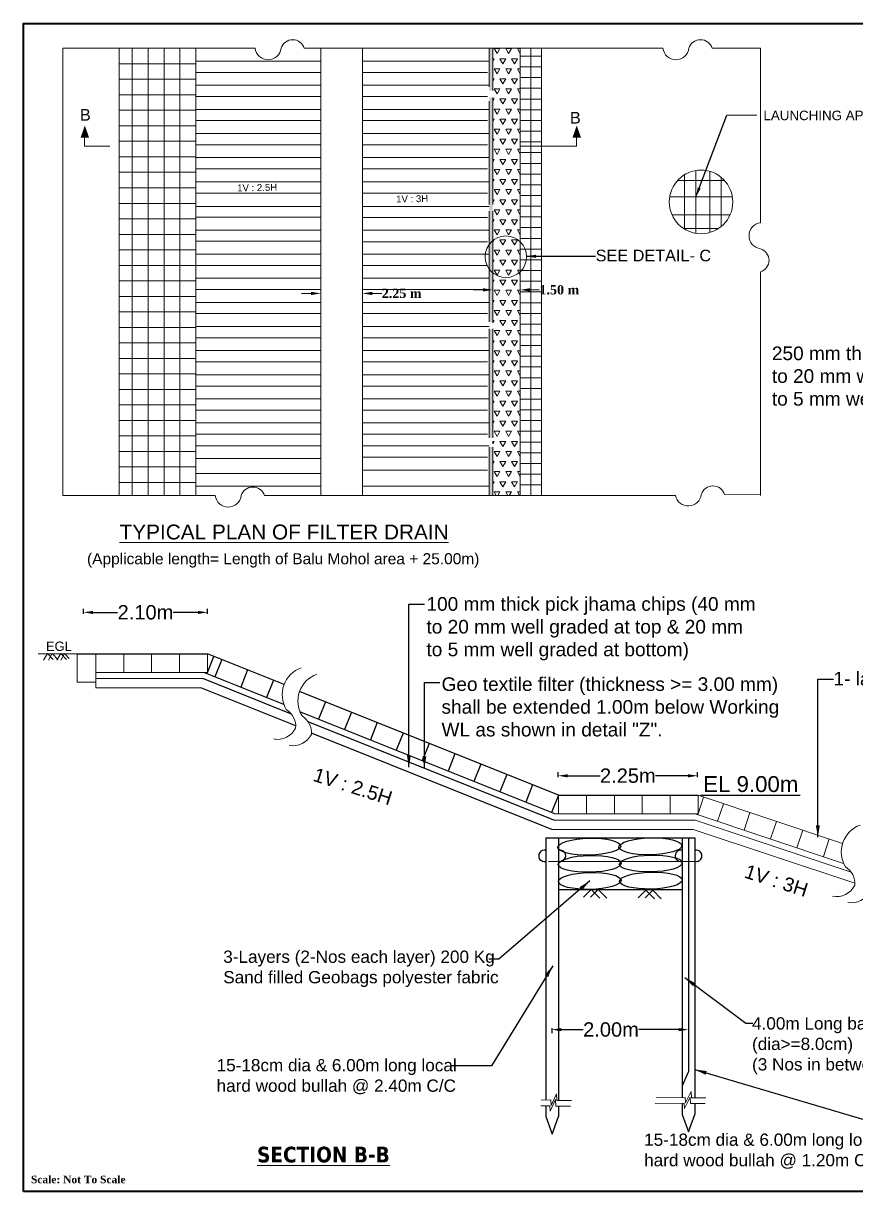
# Model space of a CAD drawing. Header units: inches. Extents: x -8940 to 26362, y -28010 to 990.
# Drawn here: x 4217.3 to 4304.3, y -20326.5 to -20204.5 of the extents above; entities that cross this region are included whole.
import ezdxf

# ---------------------------------------------------------------- set-up
doc = ezdxf.new("R2010")
doc.units = ezdxf.units.IN
doc.header["$MEASUREMENT"] = 0
doc.header["$PDMODE"] = 3
doc.layers.add('Layer1', color=7, linetype='Continuous', lineweight=13)
doc.layers.add('LINE', color=7, linetype='Continuous')
doc.styles.add('dim', font='isocp.shx')
doc.styles.get("Standard").update_dxf_attribs({"font": 'arial.ttf'})
doc.styles.add('TIMES', font='ARIALN.TTF')
doc.dimstyles.new("Arshi's Style", dxfattribs={"dimtxt": 1.25, "dimasz": 1.25, "dimexe": 0.18, "dimexo": 2, "dimgap": 0.09, "dimtad": 0, "dimzin": 0, "dimdsep": 46, "dimtxsty": 'TIMES', "dimcen": 0.09, "dimadec": 4, "dimazin": 0, "dimtfac": 1, "dimtofl": 0, "dimtmove": 0, "dimatfit": 3, "dimfxl": 1, "dimtolj": 1, "dimtzin": 0, "dimarcsym": 0})
doc.dimstyles.get("Standard").update_dxf_attribs({"dimtxt": 0.18, "dimasz": 0.18, "dimexe": 0.18, "dimexo": 0.0625, "dimgap": 0.09, "dimtad": 0, "dimtih": 1, "dimtoh": 1, "dimdec": 4, "dimzin": 0, "dimdsep": 46, "dimtxsty": 'Standard', "dimcen": 0.09, "dimadec": 0, "dimazin": 0, "dimtfac": 1, "dimtdec": 4, "dimtofl": 0, "dimtmove": 0, "dimatfit": 3, "dimfxl": 1, "dimtolj": 1, "dimtzin": 0, "dimarcsym": 0})
doc.dimstyles.new('STANDARD$0', dxfattribs={"dimscale": 0, "dimtxt": 8, "dimasz": 8, "dimexe": 4, "dimexo": 0, "dimgap": 2, "dimtad": 1, "dimdec": 0, "dimzin": 0, "dimdsep": 46, "dimtxsty": 'dim', "dimblk": 'DOTSMALL', "dimcen": 1, "dimclrd": 6, "dimclre": 6, "dimclrt": 256, "dimadec": 0, "dimazin": 0, "dimtfac": 1, "dimtdec": 0, "dimtix": 1, "dimtofl": 0, "dimtmove": 1, "dimatfit": 3, "dimldrblk": 'DOTSMALL', "dimfxl": 6, "dimtolj": 1, "dimtzin": 0, "dimarcsym": 0})

# ---------------------------------------------------------------- blocks, each defined once
blk = doc.blocks.new('*D43')
at = {"layer": 'Defpoints', "color": 0, "linetype": 'ByBlock', "ltscale": 0.5, "transparency": 16777216}
for p in [(4272.58, -20298.33), (4286.86, -20298.52), (4286.86, -20309.61)]:
    blk.add_point(p, dxfattribs=at)
at = {"layer": 'LINE', "color": 0, "lineweight": -2, "ltscale": 0.5, "transparency": 16777216}
for p, q in [((4272.58, -20309.46), (4272.58, -20309.98)), ((4273.58, -20309.61), (4275.87, -20309.61)), ((4285.86, -20309.61), (4281.68, -20309.61)), ((4286.86, -20309.46), (4286.86, -20309.98))]:
    blk.add_line(p, q, dxfattribs=at)
at = {"layer": 'LINE', "color": 0, "linetype": 'ByBlock', "ltscale": 0.5, "transparency": 16777216}
for points in [[(4273.58, -20309.45), (4273.58, -20309.78), (4272.58, -20309.61)], [(4285.86, -20309.45), (4285.86, -20309.78), (4286.86, -20309.61)]]:
    blk.add_solid(points, dxfattribs=at)
at = {"layer": 'LINE', "color": 0, "linetype": 'ByBlock', "lineweight": 20, "ltscale": 0.5, "transparency": 16777216, "insert": (4278.77, -20309.61), "char_height": 1.5, "attachment_point": 5}
blk.add_mtext('\\A1;2.00m', dxfattribs=at)
blk = doc.blocks.new('*D48')
at = {"layer": 'Defpoints', "color": 0, "linetype": 'ByBlock', "ltscale": 0.5, "transparency": 16777216}
for p in [(4236.59, -20266.02), (4223.63, -20270.31), (4236.59, -20270.35)]:
    blk.add_point(p, dxfattribs=at)
at = {"layer": 'LINE', "color": 0, "lineweight": -2, "ltscale": 0.5, "transparency": 16777216}
for p, q in [((4223.63, -20266.17), (4223.63, -20265.66)), ((4224.63, -20266.02), (4227.2, -20266.02)), ((4235.59, -20266.02), (4233.01, -20266.02)), ((4236.59, -20266.17), (4236.59, -20265.66))]:
    blk.add_line(p, q, dxfattribs=at)
at = {"layer": 'LINE', "color": 0, "linetype": 'ByBlock', "ltscale": 0.5, "transparency": 16777216}
for points in [[(4224.63, -20265.86), (4224.63, -20266.19), (4223.63, -20266.02)], [(4235.59, -20265.86), (4235.59, -20266.19), (4236.59, -20266.02)]]:
    blk.add_solid(points, dxfattribs=at)
at = {"layer": 'LINE', "color": 0, "linetype": 'ByBlock', "lineweight": 20, "ltscale": 0.5, "transparency": 16777216, "insert": (4230.11, -20266.02), "char_height": 0.85, "attachment_point": 5}
blk.add_mtext('\\A1;{\\H1.765x;2.10m}', dxfattribs=at)
blk = doc.blocks.new('*D41')
at = {"layer": 'Defpoints', "color": 0, "linetype": 'ByBlock', "ltscale": 0.5, "transparency": 16777216}
for p in [(4287.82, -20283.09), (4273.24, -20287.42), (4287.82, -20287.42)]:
    blk.add_point(p, dxfattribs=at)
at = {"layer": 'LINE', "color": 0, "lineweight": -2, "ltscale": 0.5, "transparency": 16777216}
for p, q in [((4273.24, -20283.24), (4273.24, -20282.73)), ((4274.24, -20283.09), (4277.63, -20283.09)), ((4286.82, -20283.09), (4283.44, -20283.09)), ((4287.82, -20283.24), (4287.82, -20282.73))]:
    blk.add_line(p, q, dxfattribs=at)
at = {"layer": 'LINE', "color": 0, "linetype": 'ByBlock', "ltscale": 0.5, "transparency": 16777216}
for points in [[(4274.24, -20282.93), (4274.24, -20283.26), (4273.24, -20283.09)], [(4286.82, -20282.93), (4286.82, -20283.26), (4287.82, -20283.09)]]:
    blk.add_solid(points, dxfattribs=at)
at = {"layer": 'LINE', "color": 0, "linetype": 'ByBlock', "lineweight": 20, "ltscale": 0.5, "transparency": 16777216, "insert": (4280.53, -20283.09), "char_height": 0.85, "attachment_point": 5}
blk.add_mtext('\\A1;{\\H1.765x;2.25m}', dxfattribs=at)

msp = doc.modelspace()

# ---------------------------------------------------------------- hatches: boundary and pattern name
at = {"linetype": 'Continuous', "lineweight": 20, "ltscale": 0.5}
h = msp.add_hatch(dxfattribs=at)
h.set_pattern_fill('AR-SAND', color=0, scale=0.162)
h.set_pattern_definition([(37.5, (1514.15054, -18489.3694), (-0.010204924, 0.31214545), [0, -0.24624, 0, -0.2754, 0, -0.26325]), (7.5, (1514.15054, -18489.3694), (0.286703826, 0.45718766), [0, -0.13284, 0, -0.22194, 0, -0.08505]), (327.5, (1513.95128, -18489.3694), (0.504490982, 0.000916767), [0, -0.081, 0, -0.2916, 0, -0.3807]), (317.5, (1513.9513, -18489.3694), (0.48699251, 0.14218344), [0, -0.0405, 0, -0.19116, 0, -0.2187])])
h.paths.add_polyline_path([(4266.043937, -20211.498012), (4266.413263, -20211.498012), (4266.413263, -20207.086533), (4266.043937, -20207.086533)])
h.paths.add_polyline_path([(4266.043937, -20235.67922), (4266.413263, -20235.67922), (4266.413263, -20212.227012), (4266.043937, -20212.227012)])
h.paths.add_polyline_path([(4266.413263, -20248.758574), (4266.043937, -20248.758574), (4266.043937, -20253.819689), (4266.413263, -20253.819689)])
h.paths.add_polyline_path([(4266.043937, -20247.780441), (4266.413263, -20247.780441), (4266.413263, -20236.40822), (4266.043937, -20236.40822)])
h = msp.add_hatch(dxfattribs=at)
h.set_pattern_fill('TRIANG', color=0, scale=3.24)
h.set_pattern_definition([(60, (1500.9074, -18489.3694), (-0.6075, 1.05222086), [0.6075, -0.6075]), (120, (1500.9074, -18489.3694), (-1.215, 7e-10), [0.6075, -0.6075]), (0, (1500.6036, -18488.8433), (0.6075, 1.05222086), [0.6075, -0.6075])])
h.paths.add_polyline_path([(4266.413263, -20207.086533), (4266.413263, -20253.819689), (4269.282925, -20253.819689), (4269.282925, -20207.086533)])

# ---------------------------------------------------------------- linework, layer by layer
at = {"color": 0, "linetype": 'Continuous', "lineweight": 20, "ltscale": 0.5}
for p, q in [((4221.46278, -20207.086533), (4241.571557, -20207.086533)), ((4221.46278, -20229.451116), (4221.46278, -20207.086533)), ((4227.364169, -20207.086533), (4227.364169, -20253.819689)), ((4228.713876, -20207.086533), (4228.713876, -20253.819689)), ((4230.381412, -20207.086533), (4230.381412, -20253.819689)), ((4232.048948, -20207.086533), (4232.048948, -20253.819689)), ((4232.048948, -20207.086533), (4232.048948, -20253.819689)), ((4233.716483, -20207.086533), (4233.716483, -20253.819689)), ((4235.384019, -20207.086533), (4235.384019, -20253.819689)), ((4246.715039, -20207.086533), (4284.195838, -20207.086533)), ((4248.433872, -20207.086533), (4248.433872, -20253.819689)), ((4252.80079, -20207.086533), (4252.80079, -20253.819689)), ((4254.50179, -20207.086533), (4252.80079, -20207.086533)), ((4253.170116, -20207.086533), (4252.80079, -20207.086533)), ((4254.119952, -20207.086533), (4253.170116, -20207.086533)), ((4254.50179, -20207.086533), (4254.119952, -20207.086533)), ((4266.043937, -20207.086533), (4266.043937, -20211.117312)), ((4269.282925, -20207.086533), (4266.043937, -20207.086533)), ((4266.413263, -20207.086533), (4266.413263, -20211.498012)), ((4269.282925, -20207.086533), (4269.282925, -20253.819689)), ((4289.339319, -20207.086533), (4294.391945, -20207.086533)), ((4294.391945, -20207.086533), (4294.391945, -20225.309629)), ((4227.364169, -20208.706533), (4235.384019, -20208.706533)), ((4227.364169, -20210.326533), (4235.384019, -20210.326533)), ((4227.364169, -20211.946533), (4235.384019, -20211.946533)), ((4266.043937, -20212.607712), (4266.043937, -20223.392065)), ((4266.413263, -20212.227012), (4266.413263, -20223.392065)), ((4227.364169, -20213.566533), (4235.384019, -20213.566533)), ((4290.882855, -20214.059227), (4294.001415, -20214.059227)), ((4227.364169, -20215.186533), (4235.384019, -20215.186533)), ((4223.752701, -20216.421875), (4223.752701, -20217.298011)), ((4226.36733, -20217.298011), (4223.752701, -20217.298011)), ((4227.364169, -20216.806533), (4235.384019, -20216.806533)), ((4275.172402, -20217.298011), (4269.282925, -20217.298011)), ((4275.172402, -20216.421875), (4275.172402, -20217.298011)), ((4227.364169, -20218.426533), (4235.384019, -20218.426533)), ((4287.642174, -20219.864497), (4287.642174, -20226.411304)), ((4227.364169, -20220.046533), (4235.384019, -20220.046533)), ((4285.749719, -20220.883021), (4290.617511, -20220.883021)), ((4286.441887, -20220.313947), (4286.441887, -20225.961854)), ((4289.113445, -20219.952975), (4289.113445, -20226.322826)), ((4290.274998, -20220.562158), (4290.274998, -20225.713643)), ((4227.364169, -20221.666533), (4235.384019, -20221.666533)), ((4227.364169, -20223.286533), (4235.384019, -20223.286533)), ((4266.043937, -20223.392065), (4266.043937, -20223.080666)), ((4284.906861, -20222.617118), (4291.460369, -20222.617118)), ((4266.043937, -20224.121065), (4266.043937, -20235.67922)), ((4266.043937, -20224.377012), (4266.043937, -20224.121065)), ((4266.043937, -20224.42152), (4266.043937, -20224.121065)), ((4266.413263, -20224.121065), (4266.413263, -20235.768721)), ((4291.220827, -20224.473443), (4285.146403, -20224.473443)), ((4227.364169, -20224.906533), (4235.384019, -20224.906533)), ((4289.983942, -20225.924862), (4286.383288, -20225.924862)), ((4227.364169, -20226.526533), (4235.384019, -20226.526533)), ((4235.384019, -20232.668461), (4235.384019, -20226.783583)), ((4227.364169, -20228.146533), (4235.384019, -20228.146533)), ((4221.46278, -20253.819689), (4221.46278, -20229.451116)), ((4227.364169, -20229.766533), (4235.384019, -20229.766533)), ((4266.043937, -20230.503736), (4266.043937, -20231.119337)), ((4269.282925, -20230.503736), (4269.282925, -20231.119337)), ((4294.391945, -20230.453111), (4294.391945, -20253.819689)), ((4227.364169, -20231.386533), (4235.384019, -20231.386533)), ((4227.364169, -20233.006533), (4235.384019, -20233.006533)), ((4247.421372, -20232.69551), (4246.408872, -20232.69551)), ((4252.80079, -20232.644885), (4252.80079, -20232.54971)), ((4253.81329, -20232.69551), (4254.82579, -20232.69551)), ((4265.400763, -20232.324143), (4264.388263, -20232.324143)), ((4266.043937, -20232.273518), (4266.043937, -20232.178343)), ((4269.282925, -20232.273518), (4269.282925, -20232.178343)), ((4270.295425, -20232.324143), (4271.307925, -20232.324143)), ((4227.364169, -20234.626533), (4235.384019, -20234.626533)), ((4227.364169, -20236.246533), (4235.384019, -20236.246533)), ((4266.043937, -20236.40822), (4266.043937, -20247.780441)), ((4266.413263, -20236.40822), (4266.413263, -20247.780441)), ((4227.364169, -20237.866533), (4235.384019, -20237.866533)), ((4227.364169, -20239.486533), (4235.384019, -20239.486533)), ((4227.364169, -20241.106533), (4235.384019, -20241.106533)), ((4227.364169, -20242.726533), (4235.384019, -20242.726533)), ((4227.364169, -20244.346533), (4235.384019, -20244.346533)), ((4227.364169, -20245.966533), (4235.384019, -20245.966533)), ((4227.364169, -20247.586533), (4235.384019, -20247.586533)), ((4266.043937, -20247.780441), (4266.043937, -20247.705012)), ((4227.364169, -20249.206533), (4235.384019, -20249.206533)), ((4266.043937, -20248.758574), (4266.043937, -20253.819689)), ((4266.043937, -20248.920012), (4266.043937, -20248.758574)), ((4266.413263, -20248.156564), (4266.413263, -20248.395372)), ((4266.413263, -20248.758574), (4266.413263, -20253.819689)), ((4227.364169, -20250.826533), (4235.384019, -20250.826533)), ((4235.384019, -20251.497101), (4248.433872, -20251.497101)), ((4227.364169, -20252.446533), (4235.384019, -20252.446533)), ((4221.46278, -20253.819689), (4237.398048, -20253.819689)), ((4242.541529, -20253.819689), (4285.515047, -20253.819689)), ((4254.50179, -20253.819689), (4252.80079, -20253.819689)), ((4252.80079, -20253.819689), (4269.282925, -20253.819689)), ((4254.50179, -20253.819689), (4252.80079, -20253.819689)), ((4253.170116, -20253.819689), (4252.80079, -20253.819689)), ((4254.119952, -20253.819689), (4253.170116, -20253.819689)), ((4254.50179, -20253.819689), (4254.119952, -20253.819689)), ((4269.282925, -20253.819689), (4266.043937, -20253.819689)), ((4294.391945, -20253.755081), (4290.638915, -20253.707091)), ((4287.839827, -20287.159948), (4288.453513, -20285.31889)), ((4302.97874, -20290.160633), (4287.869253, -20285.124137)), ((4303.090344, -20292.243454), (4287.564394, -20287.068137)), ((4289.907899, -20287.849305), (4290.521585, -20286.008248)), ((4292.67426, -20288.771426), (4293.287945, -20286.930368)), ((4303.870119, -20293.152228), (4287.561845, -20287.716137)), ((4295.44062, -20289.693546), (4296.054306, -20287.852488)), ((4304.254659, -20294.319852), (4287.359515, -20288.688137)), ((4298.206981, -20290.615666), (4298.820666, -20288.774608)), ((4300.973341, -20291.537786), (4301.587027, -20289.696728))]:
    msp.add_line(p, q, dxfattribs=at)
at = {"color": 0, "linetype": 'Continuous', "lineweight": 9, "ltscale": 0.5}
for p, q in [((4235.384019, -20208.428385), (4248.433872, -20208.428385)), ((4252.80079, -20208.428385), (4266.043937, -20208.428385)), ((4235.384019, -20209.607192), (4248.433872, -20209.607192)), ((4252.80079, -20209.607192), (4265.850643, -20209.607192)), ((4235.384019, -20210.949044), (4248.433872, -20210.949044)), ((4252.80079, -20210.949044), (4266.043937, -20210.949044)), ((4235.384019, -20212.127851), (4248.433872, -20212.127851)), ((4252.80079, -20212.127851), (4265.850643, -20212.127851)), ((4235.384019, -20213.469703), (4248.433872, -20213.469703)), ((4252.80079, -20213.469703), (4266.043937, -20213.469703)), ((4235.384019, -20214.64851), (4248.433872, -20214.64851)), ((4252.80079, -20214.64851), (4265.850643, -20214.64851)), ((4235.384019, -20215.990362), (4248.433872, -20215.990362)), ((4252.80079, -20215.990362), (4266.043937, -20215.990362)), ((4235.384019, -20217.169169), (4248.433872, -20217.169169)), ((4252.80079, -20217.169169), (4265.850643, -20217.169169)), ((4235.384019, -20218.511021), (4248.433872, -20218.511021)), ((4252.80079, -20218.511021), (4266.043937, -20218.511021)), ((4235.384019, -20219.689828), (4248.433872, -20219.689828)), ((4252.80079, -20219.689828), (4265.850643, -20219.689828)), ((4235.384019, -20221.03168), (4248.433872, -20221.03168)), ((4252.80079, -20221.03168), (4266.043937, -20221.03168)), ((4235.384019, -20222.210487), (4248.433872, -20222.210487)), ((4252.80079, -20222.210487), (4265.850643, -20222.210487)), ((4235.384019, -20223.598929), (4248.433872, -20223.598929)), ((4252.80079, -20223.598929), (4266.043937, -20223.598929)), ((4235.384019, -20224.731146), (4248.433872, -20224.731146)), ((4252.80079, -20224.777736), (4265.850643, -20224.777736)), ((4235.384019, -20226.072998), (4248.433872, -20226.072998)), ((4235.384019, -20227.251805), (4248.433872, -20227.251805)), ((4252.80079, -20226.072998), (4266.043937, -20226.072998)), ((4252.80079, -20227.298395), (4265.850643, -20227.298395)), ((4235.384019, -20228.593658), (4248.433872, -20228.593658)), ((4252.80079, -20228.593658), (4266.043937, -20228.593658)), ((4235.384019, -20229.772464), (4248.433872, -20229.772464)), ((4252.80079, -20229.772464), (4265.850643, -20229.772464)), ((4235.384019, -20231.108385), (4248.433872, -20231.108385)), ((4252.80079, -20231.108385), (4266.043937, -20231.108385)), ((4235.384019, -20232.287192), (4248.433872, -20232.287192)), ((4252.80079, -20232.293123), (4265.850643, -20232.293123)), ((4235.384019, -20233.629044), (4248.433872, -20233.629044)), ((4252.80079, -20233.629044), (4266.043937, -20233.629044)), ((4235.384019, -20234.807851), (4248.433872, -20234.807851)), ((4252.80079, -20234.807851), (4265.850643, -20234.807851)), ((4235.384019, -20236.149703), (4248.433872, -20236.149703)), ((4252.80079, -20236.149703), (4266.043937, -20236.149703)), ((4235.384019, -20237.32851), (4248.433872, -20237.32851)), ((4252.80079, -20237.32851), (4265.850643, -20237.32851)), ((4235.384019, -20238.670362), (4248.433872, -20238.670362)), ((4252.80079, -20238.670362), (4266.043937, -20238.670362)), ((4235.384019, -20239.849169), (4248.433872, -20239.849169)), ((4252.80079, -20239.849169), (4265.850643, -20239.849169)), ((4235.384019, -20241.191021), (4248.433872, -20241.191021)), ((4252.80079, -20241.191021), (4266.043937, -20241.191021)), ((4235.384019, -20242.369828), (4248.433872, -20242.369828)), ((4252.80079, -20242.369828), (4265.850643, -20242.369828)), ((4235.384019, -20243.71168), (4248.433872, -20243.71168)), ((4252.80079, -20243.71168), (4266.043937, -20243.71168)), ((4235.384019, -20244.890487), (4248.433872, -20244.890487)), ((4252.80079, -20244.890487), (4265.850643, -20244.890487)), ((4235.384019, -20246.232339), (4248.433872, -20246.232339)), ((4252.80079, -20246.232339), (4266.043937, -20246.232339)), ((4235.384019, -20247.411146), (4248.433872, -20247.411146)), ((4252.80079, -20247.411146), (4265.850643, -20247.411146)), ((4235.384019, -20248.629632), (4248.433872, -20248.629632)), ((4252.80079, -20248.629632), (4266.043937, -20248.629632)), ((4235.384019, -20249.931805), (4248.433872, -20249.931805)), ((4252.80079, -20249.808439), (4265.850643, -20249.808439)), ((4252.80079, -20251.149331), (4265.850643, -20251.149331)), ((4235.384019, -20252.838954), (4248.433872, -20252.838954)), ((4252.80079, -20252.838954), (4266.043937, -20252.838954))]:
    msp.add_line(p, q, dxfattribs=at)
at = {"linetype": 'ByBlock', "lineweight": 20, "ltscale": 0.5}
msp.add_line((4228.496152, -20270.349085), (4218.907391, -20270.349085), dxfattribs=at)
at = {"color": 0, "linetype": 'Continuous', "lineweight": -3, "ltscale": 0.5}
for p, q in [((4222.979597, -20270.349085), (4236.587597, -20270.349085)), ((4244.603539, -20273.555462), (4236.587597, -20270.349085)), ((4236.587597, -20272.293085), (4237.257942, -20270.617223)), ((4238.081247, -20270.946545), (4237.359264, -20272.751504)), ((4244.580879, -20275.64015), (4236.213217, -20272.293085)), ((4240.788685, -20272.02952), (4240.066702, -20273.834479)), ((4245.379103, -20276.657357), (4236.088424, -20272.941085)), ((4243.496123, -20273.112496), (4242.77414, -20274.917454)), ((4245.816028, -20277.879003), (4235.879477, -20273.904383)), ((4273.289253, -20285.124137), (4246.214873, -20274.294385)), ((4248.922311, -20275.37736), (4248.200328, -20277.182319)), ((4272.914873, -20287.068137), (4246.259641, -20276.406044)), ((4251.629749, -20276.460335), (4250.907766, -20278.265294)), ((4272.79008, -20287.716137), (4247.10747, -20277.443093)), ((4254.337187, -20277.543311), (4253.615204, -20279.348269)), ((4272.60289, -20288.688137), (4247.455682, -20278.629254)), ((4257.044625, -20278.626286), (4256.322642, -20280.431244)), ((4259.752063, -20279.709261), (4259.03008, -20281.51422)), ((4262.459501, -20280.792236), (4261.737518, -20282.597195)), ((4265.166939, -20281.875211), (4264.444956, -20283.68017)), ((4267.874377, -20282.958187), (4267.152394, -20284.763145)), ((4270.581815, -20284.041162), (4269.859832, -20285.84612)), ((4273.289253, -20285.124137), (4272.56727, -20286.929096)), ((4273.289253, -20285.124137), (4287.869253, -20285.124137)), ((4288.113317, -20285.124137), (4298.55262, -20285.124137)), ((4271.97123, -20289.57527), (4273.267231, -20289.57527)), ((4271.97123, -20289.57527), (4271.97123, -20316.971969)), ((4273.267231, -20289.57527), (4273.267231, -20317.008609)), ((4273.267231, -20289.57527), (4275.443241, -20289.57527)), ((4275.443241, -20289.57527), (4287.52323, -20289.57527)), ((4286.22723, -20289.57527), (4286.22723, -20316.711757)), ((4286.858514, -20289.57527), (4286.858514, -20313.983883)), ((4287.52323, -20289.57527), (4287.52323, -20316.750222)), ((4272.244768, -20292.054779), (4287.93922, -20292.030294)), ((4273.267231, -20294.983063), (4286.22723, -20294.983063)), ((4276.71005, -20294.966574), (4275.911058, -20295.759718)), ((4275.911058, -20295.759718), (4276.71005, -20294.966574)), ((4277.435377, -20294.966574), (4276.636385, -20295.759718)), ((4276.636385, -20295.759718), (4277.435377, -20294.966574)), ((4276.71005, -20294.966574), (4277.609997, -20295.869874)), ((4277.435377, -20294.966574), (4278.335324, -20295.869874)), ((4282.406607, -20295.053388), (4281.607616, -20295.846532)), ((4281.607616, -20295.846532), (4282.406607, -20295.053388)), ((4283.131934, -20295.053388), (4282.332943, -20295.846532)), ((4282.332943, -20295.846532), (4283.131934, -20295.053388)), ((4282.406607, -20295.053388), (4283.306554, -20295.956688)), ((4283.131934, -20295.053388), (4284.031881, -20295.956688)), ((4286.858514, -20313.983883), (4286.22723, -20315.49527)), ((4271.97123, -20317.565871), (4271.97123, -20318.696844)), ((4286.22723, -20317.305659), (4286.22723, -20318.468392)), ((4287.52323, -20317.345069), (4287.52323, -20318.468392)), ((4271.97123, -20318.696844), (4272.61923, -20320.519728)), ((4272.61923, -20320.519728), (4273.267231, -20318.696844)), ((4273.267231, -20317.603457), (4273.267231, -20318.696844)), ((4286.22723, -20318.468392), (4286.87523, -20320.291277)), ((4286.87523, -20320.291277), (4287.52323, -20318.468392))]:
    msp.add_line(p, q, dxfattribs=at)
at = {"color": 0, "linetype": 'Continuous', "lineweight": 20, "ltscale": 0.5}
for points in [[(4269.282925, -20207.910185), (4270.402669, -20207.910185), (4270.402669, -20207.086533)], [(4269.282925, -20207.086533), (4269.282925, -20207.910185)], [(4270.403011, -20207.910185), (4271.522755, -20207.910185), (4271.522755, -20207.086533)], [(4270.403011, -20207.086533), (4270.403011, -20207.910185)], [(4269.282925, -20209.029929), (4270.402669, -20209.029929), (4270.402669, -20207.910185), (4269.282925, -20207.910185), (4269.282925, -20209.029929)], [(4270.403011, -20209.029929), (4271.522755, -20209.029929), (4271.522755, -20207.910185), (4270.403011, -20207.910185), (4270.403011, -20209.029929)], [(4269.282925, -20210.149673), (4270.402669, -20210.149673), (4270.402669, -20209.029929), (4269.282925, -20209.029929), (4269.282925, -20210.149673)], [(4269.282925, -20211.269417), (4270.402669, -20211.269417), (4270.402669, -20210.149673), (4269.282925, -20210.149673), (4269.282925, -20211.269417)], [(4270.403011, -20210.149673), (4271.522755, -20210.149673), (4271.522755, -20209.029929), (4270.403011, -20209.029929), (4270.403011, -20210.149673)], [(4270.403011, -20211.269417), (4271.522755, -20211.269417), (4271.522755, -20210.149673), (4270.403011, -20210.149673), (4270.403011, -20211.269417)], [(4269.282925, -20212.389161), (4270.402669, -20212.389161), (4270.402669, -20211.269417), (4269.282925, -20211.269417), (4269.282925, -20212.389161)], [(4270.403011, -20212.389161), (4271.522755, -20212.389161), (4271.522755, -20211.269417), (4270.403011, -20211.269417), (4270.403011, -20212.389161)], [(4269.282925, -20213.508905), (4270.402669, -20213.508905), (4270.402669, -20212.389161), (4269.282925, -20212.389161), (4269.282925, -20213.508905)], [(4270.403011, -20213.508905), (4271.522755, -20213.508905), (4271.522755, -20212.389161), (4270.403011, -20212.389161), (4270.403011, -20213.508905)], [(4269.282925, -20214.628649), (4270.402669, -20214.628649), (4270.402669, -20213.508905), (4269.282925, -20213.508905), (4269.282925, -20214.628649)], [(4270.403011, -20214.628649), (4271.522755, -20214.628649), (4271.522755, -20213.508905), (4270.403011, -20213.508905), (4270.403011, -20214.628649)], [(4269.282925, -20215.748393), (4270.402669, -20215.748393), (4270.402669, -20214.628649), (4269.282925, -20214.628649), (4269.282925, -20215.748393)], [(4270.403011, -20215.748393), (4271.522755, -20215.748393), (4271.522755, -20214.628649), (4270.403011, -20214.628649), (4270.403011, -20215.748393)], [(4269.282925, -20216.868137), (4270.402669, -20216.868137), (4270.402669, -20215.748393), (4269.282925, -20215.748393), (4269.282925, -20216.868137)], [(4270.403011, -20216.868137), (4271.522755, -20216.868137), (4271.522755, -20215.748393), (4270.403011, -20215.748393), (4270.403011, -20216.868137)], [(4269.282925, -20217.987881), (4270.402669, -20217.987881), (4270.402669, -20216.868137), (4269.282925, -20216.868137), (4269.282925, -20217.987881)], [(4270.403011, -20217.987881), (4271.522755, -20217.987881), (4271.522755, -20216.868137), (4270.403011, -20216.868137), (4270.403011, -20217.987881)], [(4269.282925, -20219.107625), (4270.402669, -20219.107625), (4270.402669, -20217.987881), (4269.282925, -20217.987881), (4269.282925, -20219.107625)], [(4270.403011, -20219.107625), (4271.522755, -20219.107625), (4271.522755, -20217.987881), (4270.403011, -20217.987881), (4270.403011, -20219.107625)], [(4269.282925, -20220.227369), (4270.402669, -20220.227369), (4270.402669, -20219.107625), (4269.282925, -20219.107625), (4269.282925, -20220.227369)], [(4270.403011, -20220.227369), (4271.522755, -20220.227369), (4271.522755, -20219.107625), (4270.403011, -20219.107625), (4270.403011, -20220.227369)], [(4269.282925, -20221.347113), (4270.402669, -20221.347113), (4270.402669, -20220.227369), (4269.282925, -20220.227369), (4269.282925, -20221.347113)], [(4270.403011, -20221.347113), (4271.522755, -20221.347113), (4271.522755, -20220.227369), (4270.403011, -20220.227369), (4270.403011, -20221.347113)], [(4269.282925, -20222.466857), (4270.402669, -20222.466857), (4270.402669, -20221.347113), (4269.282925, -20221.347113), (4269.282925, -20222.466857)], [(4270.403011, -20222.466857), (4271.522755, -20222.466857), (4271.522755, -20221.347113), (4270.403011, -20221.347113), (4270.403011, -20222.466857)], [(4269.282925, -20223.586601), (4270.402669, -20223.586601), (4270.402669, -20222.466857), (4269.282925, -20222.466857), (4269.282925, -20223.586601)], [(4269.282925, -20224.706345), (4270.402669, -20224.706345), (4270.402669, -20223.586601), (4269.282925, -20223.586601), (4269.282925, -20224.706345)], [(4270.403011, -20223.586601), (4271.522755, -20223.586601), (4271.522755, -20222.466857), (4270.403011, -20222.466857), (4270.403011, -20223.586601)], [(4270.403011, -20224.706345), (4271.522755, -20224.706345), (4271.522755, -20223.586601), (4270.403011, -20223.586601), (4270.403011, -20224.706345)], [(4269.282925, -20225.826089), (4270.402669, -20225.826089), (4270.402669, -20224.706345), (4269.282925, -20224.706345), (4269.282925, -20225.826089)], [(4270.403011, -20225.826089), (4271.522755, -20225.826089), (4271.522755, -20224.706345), (4270.403011, -20224.706345), (4270.403011, -20225.826089)], [(4269.282925, -20226.945833), (4270.402669, -20226.945833), (4270.402669, -20225.826089), (4269.282925, -20225.826089), (4269.282925, -20226.945833)], [(4270.403011, -20226.945833), (4271.522755, -20226.945833), (4271.522755, -20225.826089), (4270.403011, -20225.826089), (4270.403011, -20226.945833)], [(4269.282925, -20228.065577), (4270.402669, -20228.065577), (4270.402669, -20226.945833), (4269.282925, -20226.945833), (4269.282925, -20228.065577)], [(4270.403011, -20228.065577), (4271.522755, -20228.065577), (4271.522755, -20226.945833), (4270.403011, -20226.945833), (4270.403011, -20228.065577)], [(4269.282925, -20229.185321), (4270.402669, -20229.185321), (4270.402669, -20228.065577), (4269.282925, -20228.065577), (4269.282925, -20229.185321)], [(4270.403011, -20229.185321), (4271.522755, -20229.185321), (4271.522755, -20228.065577), (4270.403011, -20228.065577), (4270.403011, -20229.185321)], [(4269.282925, -20230.305065), (4270.402669, -20230.305065), (4270.402669, -20229.185321), (4269.282925, -20229.185321), (4269.282925, -20230.305065)], [(4270.403011, -20230.305065), (4271.522755, -20230.305065), (4271.522755, -20229.185321), (4270.403011, -20229.185321), (4270.403011, -20230.305065)], [(4269.282925, -20231.424809), (4270.402669, -20231.424809), (4270.402669, -20230.305065), (4269.282925, -20230.305065), (4269.282925, -20231.424809)], [(4270.403011, -20231.424809), (4271.522755, -20231.424809), (4271.522755, -20230.305065), (4270.403011, -20230.305065), (4270.403011, -20231.424809)], [(4269.282925, -20232.544553), (4270.402669, -20232.544553), (4270.402669, -20231.424809), (4269.282925, -20231.424809), (4269.282925, -20232.544553)], [(4270.403011, -20232.544553), (4271.522755, -20232.544553), (4271.522755, -20231.424809), (4270.403011, -20231.424809), (4270.403011, -20232.544553)], [(4269.282925, -20233.664297), (4270.402669, -20233.664297), (4270.402669, -20232.544553), (4269.282925, -20232.544553), (4269.282925, -20233.664297)], [(4270.403011, -20233.664297), (4271.522755, -20233.664297), (4271.522755, -20232.544553), (4270.403011, -20232.544553), (4270.403011, -20233.664297)], [(4269.282925, -20234.784041), (4270.402669, -20234.784041), (4270.402669, -20233.664297), (4269.282925, -20233.664297), (4269.282925, -20234.784041)], [(4270.403011, -20234.784041), (4271.522755, -20234.784041), (4271.522755, -20233.664297), (4270.403011, -20233.664297), (4270.403011, -20234.784041)], [(4269.282925, -20235.903785), (4270.402669, -20235.903785), (4270.402669, -20234.784041), (4269.282925, -20234.784041), (4269.282925, -20235.903785)], [(4270.403011, -20235.903785), (4271.522755, -20235.903785), (4271.522755, -20234.784041), (4270.403011, -20234.784041), (4270.403011, -20235.903785)], [(4269.282925, -20237.023529), (4270.402669, -20237.023529), (4270.402669, -20235.903785), (4269.282925, -20235.903785), (4269.282925, -20237.023529)], [(4269.282925, -20238.143273), (4270.402669, -20238.143273), (4270.402669, -20237.023529), (4269.282925, -20237.023529), (4269.282925, -20238.143273)], [(4270.403011, -20237.023529), (4271.522755, -20237.023529), (4271.522755, -20235.903785), (4270.403011, -20235.903785), (4270.403011, -20237.023529)], [(4270.403011, -20238.143273), (4271.522755, -20238.143273), (4271.522755, -20237.023529), (4270.403011, -20237.023529), (4270.403011, -20238.143273)], [(4269.282925, -20239.263017), (4270.402669, -20239.263017), (4270.402669, -20238.143273), (4269.282925, -20238.143273), (4269.282925, -20239.263017)], [(4270.403011, -20239.263017), (4271.522755, -20239.263017), (4271.522755, -20238.143273), (4270.403011, -20238.143273), (4270.403011, -20239.263017)], [(4269.282925, -20240.382761), (4270.402669, -20240.382761), (4270.402669, -20239.263017), (4269.282925, -20239.263017), (4269.282925, -20240.382761)], [(4270.403011, -20240.382761), (4271.522755, -20240.382761), (4271.522755, -20239.263017), (4270.403011, -20239.263017), (4270.403011, -20240.382761)], [(4269.282925, -20241.502505), (4270.402669, -20241.502505), (4270.402669, -20240.382761), (4269.282925, -20240.382761), (4269.282925, -20241.502505)], [(4270.403011, -20241.502505), (4271.522755, -20241.502505), (4271.522755, -20240.382761), (4270.403011, -20240.382761), (4270.403011, -20241.502505)], [(4269.282925, -20242.622249), (4270.402669, -20242.622249), (4270.402669, -20241.502505), (4269.282925, -20241.502505), (4269.282925, -20242.622249)], [(4270.403011, -20242.622249), (4271.522755, -20242.622249), (4271.522755, -20241.502505), (4270.403011, -20241.502505), (4270.403011, -20242.622249)], [(4269.282925, -20243.741993), (4270.402669, -20243.741993), (4270.402669, -20242.622249), (4269.282925, -20242.622249), (4269.282925, -20243.741993)], [(4270.403011, -20243.741993), (4271.522755, -20243.741993), (4271.522755, -20242.622249), (4270.403011, -20242.622249), (4270.403011, -20243.741993)], [(4269.282925, -20244.861737), (4270.402669, -20244.861737), (4270.402669, -20243.741993), (4269.282925, -20243.741993), (4269.282925, -20244.861737)], [(4270.403011, -20244.861737), (4271.522755, -20244.861737), (4271.522755, -20243.741993), (4270.403011, -20243.741993), (4270.403011, -20244.861737)], [(4269.282925, -20245.981481), (4270.402669, -20245.981481), (4270.402669, -20244.861737), (4269.282925, -20244.861737), (4269.282925, -20245.981481)], [(4270.403011, -20245.981481), (4271.522755, -20245.981481), (4271.522755, -20244.861737), (4270.403011, -20244.861737), (4270.403011, -20245.981481)], [(4269.282925, -20247.101225), (4270.402669, -20247.101225), (4270.402669, -20245.981481), (4269.282925, -20245.981481), (4269.282925, -20247.101225)], [(4270.403011, -20247.101225), (4271.522755, -20247.101225), (4271.522755, -20245.981481), (4270.403011, -20245.981481), (4270.403011, -20247.101225)], [(4269.282925, -20248.220969), (4270.402669, -20248.220969), (4270.402669, -20247.101225), (4269.282925, -20247.101225), (4269.282925, -20248.220969)], [(4270.403011, -20248.220969), (4271.522755, -20248.220969), (4271.522755, -20247.101225), (4270.403011, -20247.101225), (4270.403011, -20248.220969)], [(4269.282925, -20249.340713), (4270.402669, -20249.340713), (4270.402669, -20248.220969), (4269.282925, -20248.220969), (4269.282925, -20249.340713)], [(4270.403011, -20249.340713), (4271.522755, -20249.340713), (4271.522755, -20248.220969), (4270.403011, -20248.220969), (4270.403011, -20249.340713)], [(4269.282925, -20250.460457), (4270.402669, -20250.460457), (4270.402669, -20249.340713), (4269.282925, -20249.340713), (4269.282925, -20250.460457)], [(4270.403011, -20250.460457), (4271.522755, -20250.460457), (4271.522755, -20249.340713), (4270.403011, -20249.340713), (4270.403011, -20250.460457)], [(4269.282925, -20251.580201), (4270.402669, -20251.580201), (4270.402669, -20250.460457), (4269.282925, -20250.460457), (4269.282925, -20251.580201)], [(4269.282925, -20252.699945), (4270.402669, -20252.699945), (4270.402669, -20251.580201), (4269.282925, -20251.580201), (4269.282925, -20252.699945)], [(4270.403011, -20251.580201), (4271.522755, -20251.580201), (4271.522755, -20250.460457), (4270.403011, -20250.460457), (4270.403011, -20251.580201)], [(4270.403011, -20252.699945), (4271.522755, -20252.699945), (4271.522755, -20251.580201), (4270.403011, -20251.580201), (4270.403011, -20252.699945)], [(4269.282925, -20253.819689), (4270.402669, -20253.819689), (4270.402669, -20252.699945), (4269.282925, -20252.699945), (4269.282925, -20253.819689)], [(4270.403011, -20253.819689), (4271.522755, -20253.819689), (4271.522755, -20252.699945), (4270.403011, -20252.699945), (4270.403011, -20253.819689)]]:
    msp.add_lwpolyline(points, dxfattribs=at)
at = {"linetype": 'ByBlock', "lineweight": 20, "ltscale": 0.5}
for points in [[(4219.460598, -20271.026054), (4219.859995, -20270.331735), (4220.450403, -20270.956637)], [(4219.964167, -20271.026054), (4220.363564, -20270.331735), (4220.953972, -20270.956637)], [(4220.859904, -20271.026054), (4221.259301, -20270.331735), (4221.849709, -20270.956637)], [(4221.249197, -20271.026054), (4221.648594, -20270.331735), (4222.121742, -20270.832526)]]:
    msp.add_lwpolyline(points, dxfattribs=at)
at = {"color": 0, "linetype": 'Continuous', "lineweight": 20, "ltscale": 0.5}
for centre, radius in [((4288.183615, -20223.137901), 3.31788), ((4267.783524, -20228.864868), 2.168677)]:
    msp.add_circle(centre, radius, dxfattribs=at)
for centre, radius, start, end in [((4245.501881, -20207.45868), 1.268954, 17.05388381, 162.71776033), ((4288.126162, -20207.45868), 1.268954, 17.05388381, 162.71776033), ((4242.930573, -20206.907807), 1.370718, 187.49204639, 352.71162831), ((4285.554854, -20206.907807), 1.370718, 187.49204639, 352.71162831), ((4294.570671, -20226.668646), 1.370718, 97.49204976, 262.71163179), ((4294.019797, -20229.239953), 1.268954, 287.05388479, 72.71776363), ((4289.425757, -20254.079238), 1.268954, 17.05388381, 162.71776033), ((4238.757064, -20253.640963), 1.370718, 187.49204639, 352.71162831), ((4241.328372, -20254.191836), 1.268954, 17.05388381, 162.71776033), ((4286.85445, -20253.528365), 1.370718, 192.2708833, 352.71162831), ((4247.38584, -20274.628172), 2.981929, 109.62659206, 211.13536268), ((4249.025291, -20275.291107), 2.981929, 109.62659206, 211.13536268), ((4243.754255, -20277.927445), 2.062342, 355.14367632, 58.44668001), ((4245.393706, -20278.59038), 2.062342, 355.14367632, 58.44668001), ((4243.913118, -20277.182916), 2.107104, 258.6073122, 334.1381972), ((4245.55257, -20277.845851), 2.107104, 258.6073122, 334.1381972), ((4305.82415, -20291.052567), 2.981929, 109.62659206, 211.13536268), ((4302.192565, -20294.351841), 2.062342, 355.14367632, 58.44668001), ((4302.351429, -20293.607311), 2.107104, 258.6073122, 334.1381972), ((4303.943974, -20294.248867), 2.107104, 258.6073122, 334.1381972)]:
    msp.add_arc(centre, radius, start, end, dxfattribs=at)
at = {"color": 0, "linetype": 'Continuous', "lineweight": -3, "ltscale": 0.5}
for centre, start, end in [((4271.813615, -20291.452532), 74.82841692, 283.69207692), ((4273.43723, -20291.452532), 253.60409939, 105.17158308), ((4286.069615, -20291.452532), 74.82841692, 283.69207692), ((4287.680846, -20291.452532), 253.60409939, 105.17158308)]:
    msp.add_arc(centre, 0.602253, start, end, dxfattribs=at)
for centre in [(4276.497784, -20290.499543), (4282.88802, -20290.464895), (4276.545961, -20292.292565), (4282.936197, -20292.257917), (4276.551105, -20294.076613), (4282.941342, -20294.041966)]:
    msp.add_ellipse(centre, major_axis=(3.284803, 0.069982), ratio=0.2688416107)
at = {"color": 0, "linetype": 'Continuous', "lineweight": 20, "ltscale": 0.5}
for points in [[(4223.328043, -20216.421875), (4224.217089, -20216.421875), (4223.770754, -20215.16093)], [(4274.747744, -20216.421875), (4275.636791, -20216.421875), (4275.190456, -20215.16093)], [(4247.421372, -20232.52676), (4247.421372, -20232.86426), (4248.433872, -20232.69551)], [(4253.81329, -20232.52676), (4253.81329, -20232.86426), (4252.80079, -20232.69551)], [(4265.400763, -20232.155393), (4265.400763, -20232.492893), (4266.413263, -20232.324143)], [(4270.295425, -20232.155393), (4270.295425, -20232.492893), (4269.282925, -20232.324143)]]:
    msp.add_solid(points, dxfattribs=at)
at = {"layer": 'Layer1', "color": 7, "lineweight": 20}
for p, q in [((4222.979597, -20273.30672), (4222.979597, -20270.349085)), ((4224.923597, -20272.328806), (4224.923597, -20270.349085)), ((4224.923597, -20273.30672), (4224.923597, -20270.349085)), ((4224.923597, -20273.904383), (4224.923597, -20270.349085)), ((4227.839597, -20272.317871), (4227.839597, -20270.349085)), ((4230.755597, -20272.30402), (4230.755597, -20270.349085)), ((4230.755597, -20272.293085), (4230.755597, -20270.349085)), ((4230.755597, -20272.293085), (4230.755597, -20270.349085)), ((4233.671597, -20272.293085), (4233.671597, -20270.349085)), ((4236.587597, -20272.293085), (4236.587597, -20270.349085)), ((4236.587597, -20272.293085), (4224.923597, -20272.293085)), ((4236.587597, -20272.293085), (4227.839597, -20272.293085)), ((4224.923597, -20273.30672), (4222.979597, -20273.30672)), ((4236.088424, -20272.941085), (4224.923597, -20272.941085)), ((4236.088424, -20272.941085), (4224.923597, -20272.941085)), ((4235.879477, -20273.904383), (4224.923597, -20273.904383)), ((4273.289253, -20287.092923), (4273.289253, -20285.124137)), ((4276.205253, -20287.068137), (4276.205253, -20285.124137)), ((4279.121253, -20287.092923), (4279.121253, -20285.124137)), ((4282.037253, -20287.079072), (4282.037253, -20285.124137)), ((4282.037253, -20287.068137), (4282.037253, -20285.124137)), ((4282.037253, -20287.068137), (4282.037253, -20285.124137)), ((4284.953253, -20287.068137), (4284.953253, -20285.124137)), ((4287.869253, -20287.068137), (4287.869253, -20285.124137)), ((4287.869253, -20287.068137), (4272.914873, -20287.068137)), ((4287.869253, -20287.068137), (4279.121253, -20287.068137)), ((4287.195876, -20287.716137), (4272.79008, -20287.716137)), ((4287.561845, -20287.716137), (4272.79008, -20287.716137)), ((4287.359515, -20288.688137), (4272.60289, -20288.688137))]:
    msp.add_line(p, q, dxfattribs=at)
at = {"layer": 'LINE', "color": 7, "lineweight": 40, "ltscale": 0.5}
msp.add_lwpolyline([(4217.344166, -20326.539728), (4217.344166, -20204.482869), (4389.949826, -20204.482869), (4389.949826, -20326.539728), (4217.344166, -20326.539728)], close=True, dxfattribs=at)
at = {"layer": 'LINE', "color": 7, "lineweight": 20, "ltscale": 0.5}
for points in [[(4274.641478, -20317.002598), (4273.111836, -20317.009289), (4273.087781, -20316.333705), (4272.50539, -20317.523619), (4272.477596, -20316.965076), (4271.464865, -20316.978862)], [(4288.699921, -20316.745075), (4287.170279, -20316.751766), (4287.146224, -20316.076181), (4286.563833, -20317.266096), (4286.536039, -20316.707553), (4283.484643, -20316.749088)], [(4274.539197, -20317.597893), (4273.009555, -20317.604584), (4272.985501, -20316.928999), (4272.403109, -20318.118914), (4272.375315, -20317.560371), (4271.436696, -20317.573147)], [(4288.597641, -20317.340369), (4287.067999, -20317.34706), (4287.043944, -20316.671476), (4286.461553, -20317.86139), (4286.433759, -20317.302848), (4283.382363, -20317.344383)]]:
    msp.add_lwpolyline(points, dxfattribs=at)

# ---------------------------------------------------------------- texts
at = {"color": 0, "linetype": 'Continuous', "lineweight": 20, "ltscale": 0.5}
for s, insert, char_height, width, attachment_point in [(' B', (4222.785141, -20213.433156), 1.215, 2.03263507, 1), (' B', (4274.01117, -20213.733409), 1.215, 2.03263507, 1), ('LAUNCHING APRON', (4301.489372, -20213.598323), 0.99805402, 42.08313714, 2), ('SEE DETAIL- C', (4277.169007, -20228.129405), 1.215, 13.36302869, 1), ('                            {\\LTYPICAL PLAN OF FILTER DRAIN}', (4210.500284, -20256.845056), 1.5552, 79.52395916, 1), ('EL 9.00m ', (4288.412914, -20283.125437), 1.6623474, 28.93936125, 1), ('{\\fTahoma|b1|i0|c0|p34;\\LSECTION B-B}', (4248.707475, -20321.84554), 1.64025, 30.73216689, 2)]:
    msp.add_mtext(s, dxfattribs=dict(at, insert=insert, char_height=char_height, width=width, attachment_point=attachment_point))
at = {"color": 0, "linetype": 'Continuous', "lineweight": 20, "ltscale": 0.5, "attachment_point": 1}
for s, insert, char_height, width, rotation in [('1V : 2.5H', (4239.686108, -20221.318221), 0.7188543, 6.21968595, 0.99672097), ('1V : 3H', (4256.307861, -20222.481532), 0.7188543, 6.21968595, 0.99672097), ('1V : 2.5H', (4247.965765, -20282.207318), 1.458, 11.30407047, 342.18661165), ('1V : 3H', (4293.045632, -20292.311055), 1.458, 11.30407047, 342.18661165)]:
    msp.add_mtext(s, dxfattribs=dict(at, insert=insert, char_height=char_height, width=width, rotation=rotation))
at = {"color": 0, "linetype": 'Continuous', "lineweight": 20, "ltscale": 0.5}
for s, insert, char_height, attachment_point in [('\\A1;{\\fTimes New Roman|b1|i0|c0|p18;\\H1.6x;1.50 m}', (4273.373636, -20232.324143), 0.6075, 5), ('\\A1;{\\fTimes New Roman|b1|i0|c0|p18;\\H1.6x;2.25 m}', (4256.891501, -20232.69551), 0.6075, 5), ('250 mm thick pick jhama chips (40 mm\\Pto 20 mm well graded at top & 20 mm \\Pto 5 mm well graded at bottom) ', (4295.589073, -20238.241954), 1.425195, 1), ('100 mm thick pick jhama chips (40 mm\\Pto 20 mm well graded at top & 20 mm \\Pto 5 mm well graded at bottom) ', (4259.482379, -20264.426913), 1.425195, 1), ('EGL', (4219.700477, -20269.071943), 0.972, 1), ('1- layer 450x450x300 C.C block', (4302.025658, -20272.234361), 1.425195, 1), ('Geo textile filter (thickness >= 3.00 mm)\\Pshall be extended 1.00m below Working \\PWL as shown in detail "Z".', (4261.057242, -20272.805654), 1.425195, 1), ('3-Layers (2-Nos each layer) 200 Kg \\PSand filled Geobags polyester fabric ', (4238.238037, -20301.355025), 1.2826755, 1), ('4.00m Long bamboo \\P(dia>=8.0cm) \\P(3 Nos in between two bullah)', (4293.515026, -20308.322914), 1.2826755, 1), ('15-18cm dia & 6.00m long local\\Phard wood bullah @ 2.40m C/C ', (4237.543434, -20312.688361), 1.2826755, 1), ('15-18cm dia & 6.00m long local\\Phard wood bullah @ 1.20m C/C ', (4282.237015, -20320.471133), 1.2826755, 1)]:
    msp.add_mtext(s, dxfattribs=dict(at, insert=insert, char_height=char_height, attachment_point=attachment_point))
at = {"color": 0, "lineweight": 20, "insert": (4223.998421, -20259.834823), "char_height": 1.1583, "attachment_point": 1}
msp.add_mtext('(Applicable length= Length of Balu Mohol area + 25.00m)', dxfattribs=at)
at = {"layer": 'LINE', "color": 7, "lineweight": 20, "ltscale": 0.5, "insert": (4218.140001, -20324.871383), "char_height": 0.79346099, "width": 23.51950382, "attachment_point": 1}
msp.add_mtext('{\\fTimes New Roman|b1|i0|c0|p18;Scale: Not To Scale}', dxfattribs=at)

# ---------------------------------------------------------------- dimensions: what is measured, and where the dimension line sits
at = {"layer": 'LINE', "color": 0, "linetype": 'ByBlock', "lineweight": 20, "ltscale": 0.5}
for base, p1, p2, text, picture, middle in [((4236.587597, -20266.024472), (4223.627597, -20270.313514), (4236.587597, -20270.349085), '{\\H1.765x;2.10m}', '*D48', (4230.107597, -20266.024472)), ((4287.82275, -20283.09382), (4273.24275, -20287.418434), (4287.82275, -20287.418434), '{\\H1.765x;2.25m}', '*D41', (4280.53275, -20283.09382))]:
    dim = msp.add_linear_dim(base=base, p1=p1, p2=p2, text=text, dimstyle='STANDARD$0', override={"dimscale": 1, "dimtxt": 0.85, "dimasz": 1, "dimexe": 0.364, "dimexo": 0.219, "dimgap": 0.09, "dimtad": 0, "dimlfac": 1000, "dimtxsty": 'Standard', "dimcen": 0.09, "dimclrd": 0, "dimclre": 0, "dimclrt": 0, "dimtix": 0, "dimtmove": 0, "dimfxl": 0.15, "dimfxlon": 1}, dxfattribs=at)
    dim.commit()
    dim.dimension.update_dxf_attribs({"geometry": picture, "text_midpoint": middle})
dim = msp.add_linear_dim(base=(4286.858514, -20309.614915), p1=(4272.583515, -20298.331808), p2=(4286.858514, -20298.519066), text='2.00m', dimstyle='STANDARD$0', override={"dimscale": 1, "dimtxt": 1.5, "dimasz": 1, "dimexe": 0.364, "dimexo": 0.219, "dimgap": 0.09, "dimtad": 0, "dimlfac": 1000, "dimtxsty": 'Standard', "dimcen": 0.09, "dimclrd": 0, "dimclre": 0, "dimclrt": 0, "dimtix": 0, "dimtmove": 0, "dimfxl": 0.15, "dimfxlon": 1}, dxfattribs=at)
dim.commit()
dim.dimension.update_dxf_attribs({"geometry": '*D43', "text_midpoint": (4278.772725, -20309.614915), "dimtype": 160})

# ---------------------------------------------------------------- leaders
at = {"color": 0, "linetype": 'Continuous', "lineweight": 20, "ltscale": 0.5}
for points in [[(4287.642174, -20222.617118), (4290.882855, -20214.059227)], [(4269.93031, -20228.82052), (4277.163681, -20228.817744)]]:
    msp.add_leader(points, dimstyle='Standard', override={"dimtxt": 850, "dimasz": 1, "dimdec": 2, "dimlfac": 0.001, "dimpost": 'm', "dimfxl": 0.15, "dimfxlon": 1}, dxfattribs=at)
for points in [[(4257.644354, -20282.206451), (4257.650422, -20265.174079), (4259.279024, -20265.177831)], [(4259.264155, -20282.305767), (4259.267352, -20273.331114), (4260.895954, -20273.334866)], [(4300.394723, -20289.509712), (4300.396403, -20272.995637), (4302.025005, -20272.999389)], [(4272.680979, -20302.947592), (4266.273222, -20313.413351), (4262.039045, -20313.413351)], [(4286.472076, -20304.181824), (4292.862899, -20308.92241), (4293.590606, -20308.92241)], [(4287.52323, -20313.782575), (4312.588572, -20321.20685), (4309.573511, -20321.196501)]]:
    msp.add_leader(points, dimstyle="Arshi's Style")
msp.add_leader([(4276.551105, -20294.076613), (4267.04843, -20302.250312), (4265.989886, -20302.250312)], dimstyle="Arshi's Style", override={"dimgap": 0.09, "dimtad": 0})

doc.saveas('drawing.dxf')
